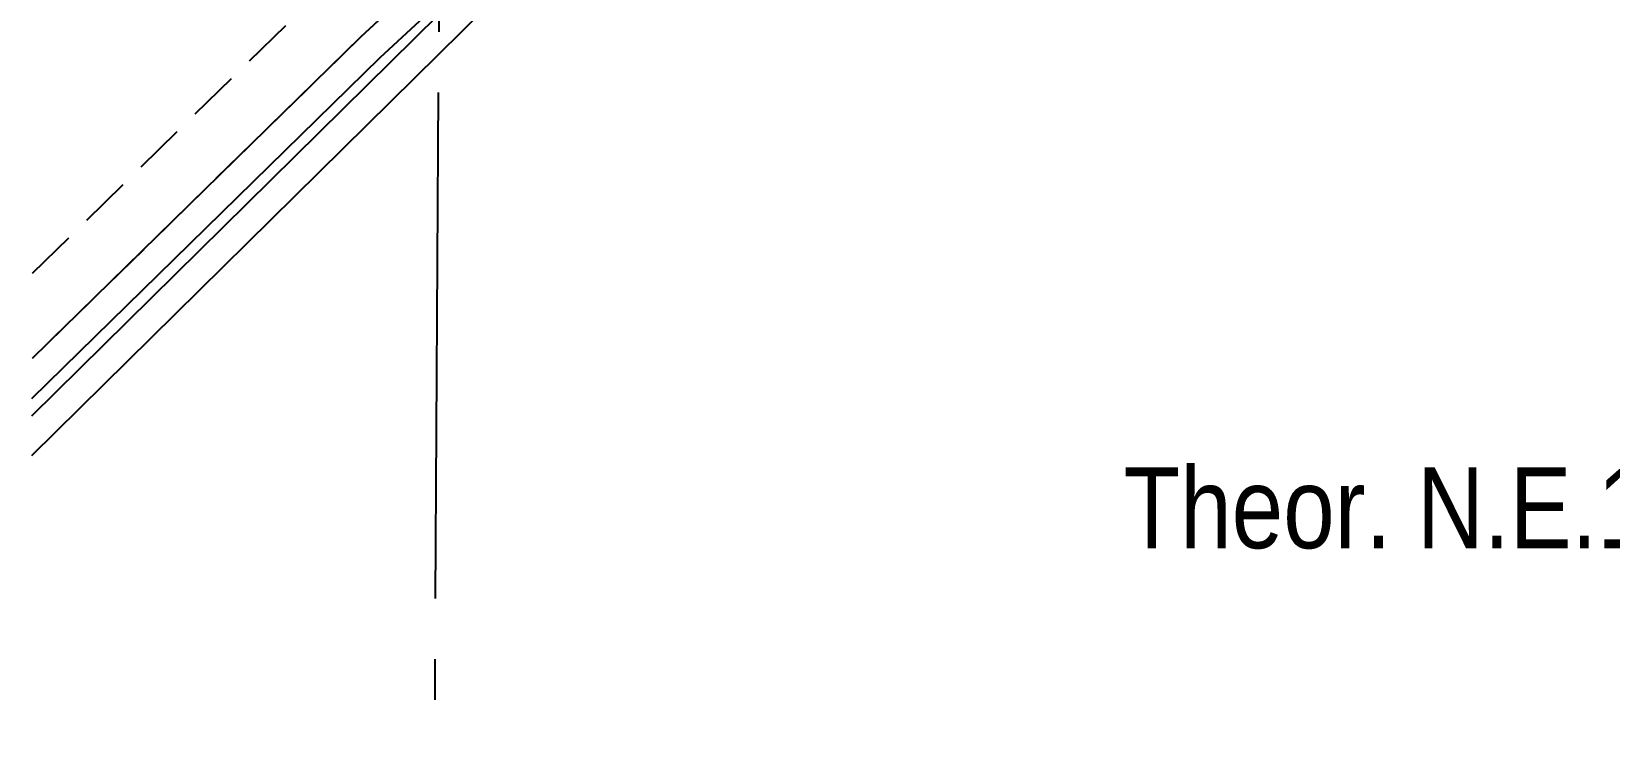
# Model space of a CAD drawing. Extents: x 454172 to 490274, y 6043290 to 6049925.
# Drawn here: x 481101.7 to 481491.7, y 6043738.2 to 6043914.6 of the extents above; entities that cross this region are included whole.
import ezdxf
from ezdxf.enums import TextEntityAlignment as Align

# ---------------------------------------------------------------- set-up
doc = ezdxf.new("R2010")
doc.units = 0
doc.header["$LTSCALE"] = 5
doc.linetypes.add('foc-ACCESSROAD', pattern=[3.75, 2.5, -1.25])
doc.linetypes.add('foc-QUARTERLINE', pattern=[33, 25, -3, 2, -3])
for name, color, linetype in [('C-SYMBOL', 7, 'Continuous'), ('F-AR', 190, 'foc-ACCESSROAD'), ('F-RW', 190, 'Continuous'), ('L-QSEC', 8, 'foc-QUARTERLINE')]:
    doc.layers.add(name, color=color, linetype=linetype)
doc.styles.add('175L', font='ARIALN.TTF', dxfattribs={"height": 20})

msp = doc.modelspace()

# ---------------------------------------------------------------- linework, layer by layer
at = {"layer": 'F-AR'}
msp.add_lwpolyline([(481102.007, 6043854.879), (481172.713, 6043924.069), (481202.584, 6043951.685), (481280.634, 6044023.845), (481349.81, 6044201.792), (481353.829, 6044212.13), (481347.689, 6044221.946), (481360.356, 6044221.231), (481373.204, 6044219.841), (481365.663, 6044200.537), (481293.192, 6044015.025), (481202.462, 6043931.141), (481183.054, 6043913.198), (481101.882, 6043833.766)], dxfattribs=at)
at = {"layer": 'F-RW', "flags": 128}
for points in [[(481101.798, 6043819.621), (481202.389, 6043918.789), (481300.199, 6044015.217), (481346.037, 6044139.988), (481370.147, 6044205.617), (481377.255, 6044224.967), (481378.678, 6044228.831), (481380.524, 6044233.865), (481401.228, 6044228.748), (481461.236, 6044213.938), (481488.146, 6044207.295), (481646.101, 6044168.302), (481738.806, 6044145.418), (482011.428, 6044009.832)], [(482011.388, 6044002.033), (481736.379, 6044138.807), (481657.792, 6044158.206), (481551.532, 6044184.438), (481395.238, 6044223.022), (481384.934, 6044225.565), (481384.429, 6044224.191), (481377.32, 6044204.84), (481306.23, 6044011.332), (481202.33, 6043908.9), (481101.739, 6043809.731)], [(482047.984, 6043651.702), (481703.924, 6044073.248), (481633.384, 6044143.24), (481529.779, 6044205.187), (481509.426, 6044197.671), (481494.094, 6044152.111), (481444.711, 6044118.35), (481368.173, 6044125.093), (481333.238, 6044109.72), (481293.192, 6044015.025), (481183.054, 6043913.198), (481101.882, 6043833.766)], [(481101.823, 6043823.92), (481187.878, 6043908.128), (481299.049, 6044010.912), (481338.6, 6044104.436), (481369.348, 6044117.967), (481446.591, 6044111.16), (481499.978, 6044147.659), (481514.991, 6044192.268), (481529.062, 6044197.464), (481629.061, 6044137.673), (481698.735, 6044068.541), (482042.897, 6043646.873)]]:
    msp.add_lwpolyline(points, dxfattribs=at)
at = {"layer": 'L-QSEC'}
msp.add_line((481204.233, 6044229.476), (481199.637, 6043455.424), dxfattribs=at)

# ---------------------------------------------------------------- texts
at = {"layer": 'C-SYMBOL', "color": 3, "style": '175L'}
msp.add_text('Theor. N.E.1/4 Sec. 17-64-22-W.5M.', height=19.98958, dxfattribs=at).set_placement((481558.081, 6043780.913), align=Align.BOTTOM_CENTER)

doc.saveas('drawing.dxf')
